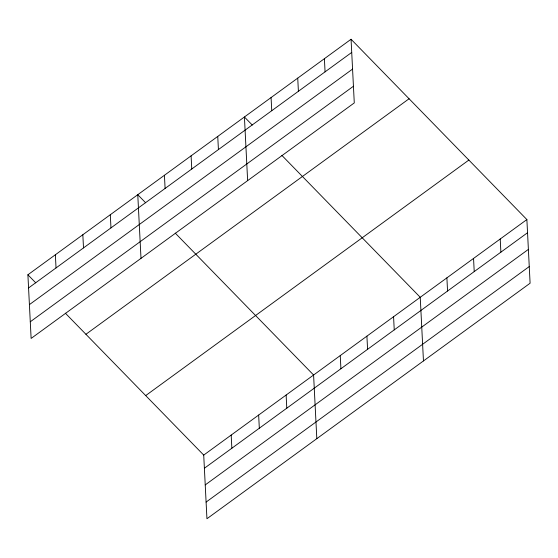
<?xml version="1.0" encoding="UTF-8"?>
<svg xmlns="http://www.w3.org/2000/svg" width="558" height="558" viewBox="0 0 558 558"><rect width="100%" height="100%" fill="white"/><g stroke="black" fill="none" stroke-linecap="round" stroke-linejoin="round"><path stroke-width="0.84" d="M351.059 39.262L354.281 102.909L31.122 338.434L27.9 274.78L351.059 39.262L526.878 219.566L530.1 283.22L206.941 518.738L203.719 455.091L65.37 313.212M28.57 287.949L351.721 52.424M29.414 304.612L352.565 69.087M30.278 321.778L353.437 86.253M85.918 334.284L409.077 98.759M145.701 395.587L468.853 160.062M203.719 455.091L526.878 219.566M204.381 468.253L527.54 232.735M205.225 484.916L528.384 249.391M206.097 502.081L529.256 266.557M252.272 125.041L244.418 116.985L247.64 180.632M281.888 155.41L420.237 297.288L423.459 360.942M145.631 202.763L137.77 194.707L141 258.354M175.247 233.132L313.589 375.011L316.818 438.665M27.9 274.78L35.754 282.836M500.212 238.998L500.882 252.16M473.554 258.424L474.223 271.593M446.895 277.856L447.558 291.025M393.571 316.721L394.241 329.883M366.913 336.146L367.582 349.315M340.254 355.579L340.917 368.747M324.4 58.688L325.063 71.856M297.735 78.12L298.404 91.289M271.076 97.552L271.746 110.721M286.121 395.029L286.791 408.198M258.654 415.047L259.324 428.216M217.753 136.41L218.422 149.579M231.186 435.066L231.856 448.234M191.094 155.842L191.764 169.011M164.436 175.275L165.098 188.444M110.303 214.725L110.972 227.894M82.835 234.744L83.505 247.912M55.368 254.762L56.037 267.931"/></g></svg>
